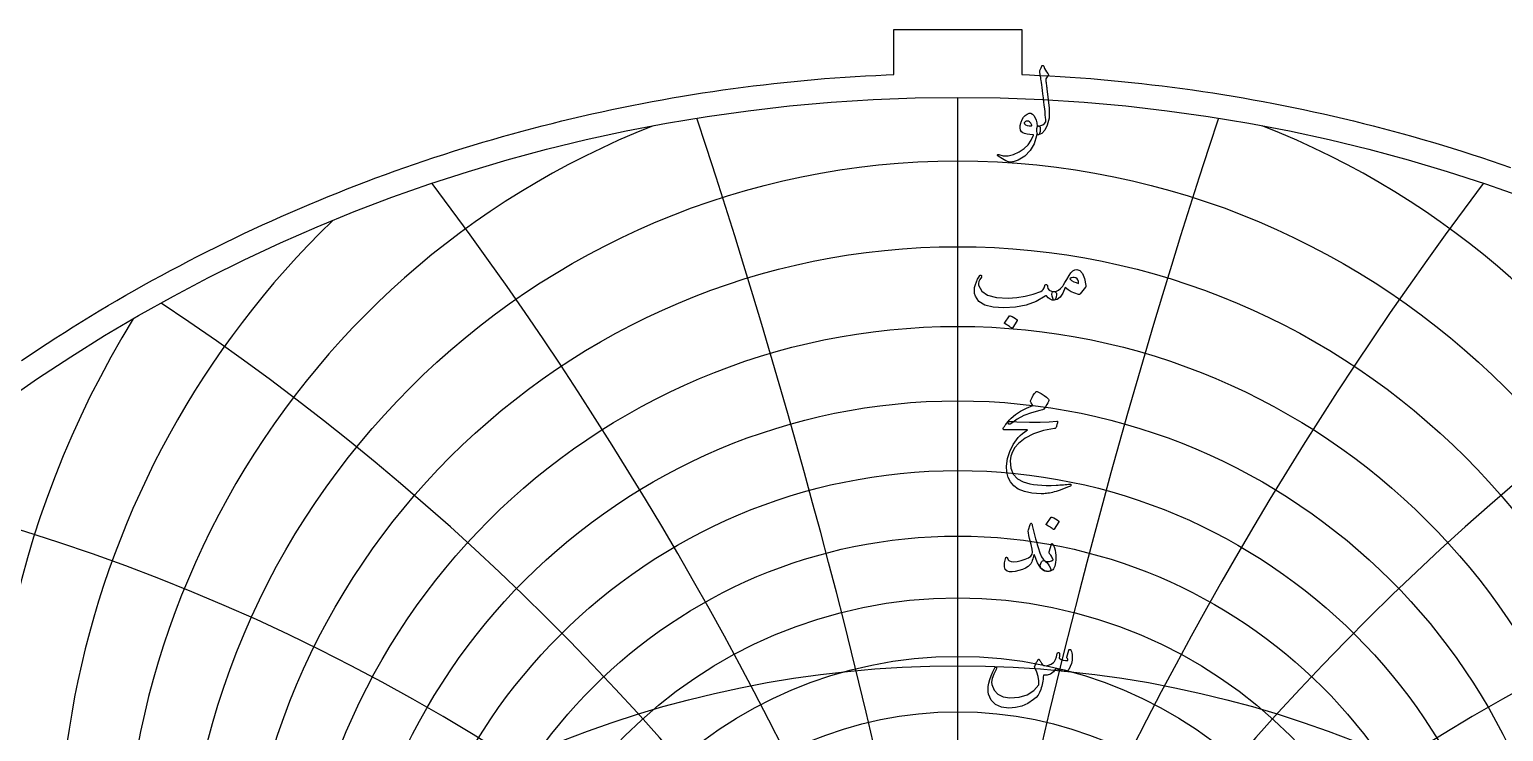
# Model space of a CAD drawing. Header units: millimetres. Extents: x -75 to 75, y -75 to 77.
# Drawn here: x -41.9 to 24.6, y 45.6 to 77.3 of the extents above; entities that cross this region are included whole.
import ezdxf

# ---------------------------------------------------------------- set-up
doc = ezdxf.new("R2010")
doc.units = ezdxf.units.MM
for name, color, linetype in [('CUT_OUTER', 1, 'Continuous'), ('ENGRAVE', 7, 'Continuous'), ('ENGRAVE_FINE', 8, 'Continuous'), ('TEXT', 5, 'Continuous')]:
    doc.layers.add(name, color=color, linetype=linetype)

msp = doc.modelspace()

# ---------------------------------------------------------------- linework, layer by layer
at = {"layer": 'CUT_OUTER'}
msp.add_lwpolyline([(-42.2388, 62.3828), (-41.8553, 62.6408), (-41.4701, 62.8965), (-41.0834, 63.1498), (-40.6952, 63.4006), (-40.3054, 63.6492), (-39.9141, 63.8953), (-39.5213, 64.139), (-39.127, 64.3803), (-38.7312, 64.6191), (-38.334, 64.8556), (-37.9353, 65.0896), (-37.5352, 65.3211), (-37.1337, 65.5502), (-36.7308, 65.7768), (-36.3265, 66.0009), (-35.9209, 66.2226), (-35.5139, 66.4417), (-35.1055, 66.6584), (-34.6958, 66.8725), (-34.2849, 67.0842), (-33.8726, 67.2933), (-33.4591, 67.4999), (-33.0443, 67.7039), (-32.6282, 67.9054), (-32.2109, 68.1043), (-31.7924, 68.3007), (-31.3728, 68.4944), (-30.9519, 68.6857), (-30.5299, 68.8743), (-30.1067, 69.0603), (-29.6824, 69.2437), (-29.2569, 69.4246), (-28.8304, 69.6028), (-28.4028, 69.7784), (-27.9741, 69.9513), (-27.5444, 70.1217), (-27.1136, 70.2893), (-26.6818, 70.4544), (-26.249, 70.6168), (-25.8152, 70.7765), (-25.3804, 70.9336), (-24.9447, 71.088), (-24.5081, 71.2397), (-24.0705, 71.3887), (-23.632, 71.5351), (-23.1926, 71.6787), (-22.7524, 71.8197), (-22.3113, 71.9579), (-21.8693, 72.0935), (-21.4266, 72.2263), (-20.983, 72.3564), (-20.5386, 72.4838), (-20.0935, 72.6085), (-19.6476, 72.7304), (-19.2009, 72.8496), (-18.7536, 72.966), (-18.3055, 73.0797), (-17.8568, 73.1907), (-17.4073, 73.2989), (-16.9573, 73.4043), (-16.5065, 73.507), (-16.0552, 73.6069), (-15.6033, 73.704), (-15.1507, 73.7983), (-14.6976, 73.8899), (-14.244, 73.9787), (-13.7898, 74.0647), (-13.3351, 74.1479), (-12.8798, 74.2284), (-12.4241, 74.306), (-11.968, 74.3808), (-11.5114, 74.4529), (-11.0543, 74.5221), (-10.5968, 74.5885), (-10.139, 74.6521), (-9.6807, 74.7129), (-9.2221, 74.7709), (-8.7632, 74.8261), (-8.3039, 74.8785), (-7.8443, 74.928), (-7.3844, 74.9747), (-6.9242, 75.0186), (-6.4638, 75.0597), (-6.0031, 75.0979), (-5.5422, 75.1334), (-5.0811, 75.166), (-4.6198, 75.1957), (-4.1583, 75.2227), (-3.6966, 75.2468), (-3.2349, 75.268), (-2.8875, 75.2819), (-2.8875, 77.3175), (2.8875, 77.3175), (2.8875, 75.2819), (3.2349, 75.268), (3.6966, 75.2468), (4.1583, 75.2227), (4.6198, 75.1957), (5.0811, 75.166), (5.5422, 75.1334), (6.0031, 75.0979), (6.4638, 75.0597), (6.9242, 75.0186), (7.3844, 74.9747), (7.8443, 74.928), (8.3039, 74.8785), (8.7632, 74.8261), (9.2221, 74.7709), (9.6807, 74.7129), (10.139, 74.6521), (10.5968, 74.5885), (11.0543, 74.5221), (11.5114, 74.4529), (11.968, 74.3808), (12.4241, 74.306), (12.8798, 74.2284), (13.3351, 74.1479), (13.7898, 74.0647), (14.244, 73.9787), (14.6976, 73.8899), (15.1507, 73.7983), (15.6033, 73.704), (16.0552, 73.6069), (16.5065, 73.507), (16.9573, 73.4043), (17.4073, 73.2989), (17.8568, 73.1907), (18.3055, 73.0797), (18.7536, 72.966), (19.2009, 72.8496), (19.6476, 72.7304), (20.0935, 72.6085), (20.5386, 72.4838), (20.983, 72.3564), (21.4266, 72.2263), (21.8693, 72.0935), (22.3113, 71.9579), (22.7524, 71.8197), (23.1926, 71.6787), (23.632, 71.5351), (24.0705, 71.3887), (24.5081, 71.2397), (24.9447, 71.088)], dxfattribs=at)
at = {"layer": 'ENGRAVE'}
msp.add_lwpolyline([(0, -74.25), (0, 74.25)], dxfattribs=at)
for centre, radius in [((0, 0), 74.25), ((0, 32.9407), 27.6177), ((0, 0), 48.6033), ((0, 29.2103), 17.3172)]:
    msp.add_circle(centre, radius, dxfattribs=at)
msp.add_arc((0, 39.5176), 40.5781, 134.055363, 45.944637, dxfattribs=at)
at = {"layer": 'ENGRAVE_FINE'}
for centre, radius in [((0, 36.4342), 34.9492), ((0, 35.137), 32.3771), ((0, 33.9776), 29.939), ((0, 32.0136), 25.3989), ((0, 31.1855), 23.2699), ((0, 30.4472), 21.2196), ((0, 29.791), 19.2382)]:
    msp.add_circle(centre, radius, dxfattribs=at)
for centre, radius, start, end in [((-326.8267, -30.9637), 331.8685, 2.921523, 18.312973), ((-326.8267, -30.9637), 331.8685, 2.921523, 18.312973), ((326.8267, -30.9637), 331.8685, 161.687027, 177.078477), ((326.8267, -30.9637), 331.8685, 161.687027, 177.078477), ((0, 37.8872), 37.6751, 111.387179, 68.612821), ((-158.3326, -30.9637), 168.494, 5.884213, 36.967665), ((-158.3326, -30.9637), 168.494, 5.884213, 36.967665), ((158.3326, -30.9637), 168.494, 143.032335, 174.115787), ((158.3326, -30.9637), 168.494, 143.032335, 174.115787), ((-99.8152, -30.9637), 115.2567, 8.931478, 56.343417), ((-99.8152, -30.9637), 115.2567, 8.931478, 56.343417), ((99.8152, -30.9637), 115.2567, 123.656583, 171.068522), ((99.8152, -30.9637), 115.2567, 123.656583, 171.068522), ((0, 41.3517), 43.6863, 148.373315, 31.626685), ((0, 43.4216), 47.0335, 159.723807, 20.276193), ((-68.6788, -30.9637), 89.6538, 12.111448, 76.891442), ((-68.6788, -30.9637), 89.6538, 12.111448, 76.891442), ((68.6788, -30.9637), 89.6538, 103.108558, 167.888552), ((68.6788, -30.9637), 89.6538, 103.108558, 167.888552), ((0, 45.7665), 50.6606, 169.412711, 10.587289), ((0, 48.4353), 54.6184, 178.007933, 1.992067)]:
    msp.add_arc(centre, radius, start, end, dxfattribs=at)
at = {"layer": 'TEXT'}
for points in [[(3.7105, 75.4613), (3.7401, 75.533), (3.7632, 75.5898), (3.7797, 75.6318), (3.7895, 75.6589), (3.7972, 75.6762), (3.8071, 75.6886), (3.8192, 75.696), (3.8335, 75.6985), (3.8496, 75.6957), (3.8631, 75.6875), (3.8738, 75.6738), (3.8818, 75.6546), (3.9183, 75.5604), (3.9619, 75.4756), (4.0127, 75.4001), (4.0706, 75.334), (4.0868, 75.3129), (4.0914, 75.289), (4.0846, 75.2624), (4.0662, 75.233), (3.9696, 75.0969), (3.9762, 75.036), (3.9828, 74.9761), (3.9893, 74.9174), (3.9959, 74.8598), (4.0025, 74.8032), (4.0091, 74.7478), (4.0157, 74.6935), (4.0223, 74.6402), (4.0829, 74.1473), (4.12, 73.762), (4.1334, 73.4842), (4.1233, 73.3141), (4.0404, 73.0053), (3.9323, 72.7773), (3.7989, 72.6299), (3.6402, 72.5632), (3.6359, 72.5632), (3.6315, 72.5632), (3.6271, 72.5632), (3.6227, 72.5632), (3.5966, 72.5879), (3.5799, 72.6444), (3.5725, 72.7328), (3.5744, 72.853), (3.5785, 72.8975), (3.5908, 72.9299), (3.6114, 72.9502), (3.6402, 72.9584), (3.7517, 72.9806), (3.8444, 73.021), (3.9185, 73.0794), (3.974, 73.156), (3.9703, 73.2479), (3.9635, 73.3525), (3.9538, 73.4697), (3.941, 73.5995), (3.9255, 73.7414), (3.9076, 73.8948), (3.8871, 74.0598), (3.8642, 74.2362), (3.8431, 74.4097), (3.8236, 74.5656), (3.8057, 74.7039), (3.7895, 74.8246), (3.7755, 74.9278), (3.7643, 75.0135), (3.7558, 75.0815), (3.75, 75.132), (3.7061, 75.3823), (3.7047, 75.407), (3.705, 75.4284), (3.7069, 75.4465), (3.7105, 75.4613)], [(3.5524, 72.5149), (3.4495, 72.1535), (3.2769, 71.8507), (3.0345, 71.6068), (2.7225, 71.4215), (2.6789, 71.4027), (2.6358, 71.3858), (2.5932, 71.3709), (2.5512, 71.3578), (2.5101, 71.347), (2.47, 71.3386), (2.431, 71.3327), (2.3932, 71.3293), (2.2988, 71.3427), (2.1736, 71.3919), (2.0177, 71.4767), (1.8311, 71.5972), (1.8111, 71.6144), (1.7993, 71.6312), (1.7957, 71.6474), (1.8004, 71.663), (1.8108, 71.6751), (1.8245, 71.6806), (1.8415, 71.6795), (1.8618, 71.6718), (2.0559, 71.609), (2.2735, 71.6092), (2.5147, 71.6726), (2.7796, 71.7991), (2.9958, 71.946), (3.1748, 72.1186), (3.3164, 72.317), (3.4207, 72.5412), (3.4199, 72.5492), (3.4174, 72.5555), (3.4133, 72.5602), (3.4075, 72.5632), (3.2563, 72.572), (3.1276, 72.5896), (3.0214, 72.6159), (2.9377, 72.651), (2.8729, 72.7054), (2.8323, 72.7806), (2.8158, 72.8766), (2.8235, 72.9935), (2.826, 73.009), (2.829, 73.0248), (2.8326, 73.0409), (2.8367, 73.0572), (2.8413, 73.0741), (2.8465, 73.0918), (2.8523, 73.1103), (2.8586, 73.1297), (2.9102, 73.2551), (2.9728, 73.3591), (3.0463, 73.4417), (3.1309, 73.5029), (3.2173, 73.5364), (3.2966, 73.5358), (3.3688, 73.5013), (3.4339, 73.4326), (3.4907, 73.3371), (3.5338, 73.2263), (3.5631, 73.1), (3.5788, 72.9584), (3.5874, 72.9585), (3.5958, 72.959), (3.6039, 72.9596), (3.6117, 72.9606), (3.6195, 72.9616), (3.6276, 72.9622), (3.636, 72.9627), (3.6446, 72.9628), (3.6743, 72.9565), (3.6973, 72.9375), (3.7138, 72.906), (3.7237, 72.8618), (3.7278, 72.8132), (3.727, 72.7641), (3.7212, 72.7144), (3.7105, 72.6642), (3.6965, 72.62), (3.6809, 72.5885), (3.6636, 72.5695), (3.6446, 72.5632), (3.5612, 72.5632), (3.5607, 72.5552), (3.559, 72.5445), (3.5563, 72.5311), (3.5524, 72.5149)], [(3.3416, 73.0067), (3.2955, 73.0871), (3.245, 73.1439), (3.1902, 73.1771), (3.1309, 73.1867), (3.0955, 73.1774), (3.0639, 73.1626), (3.0362, 73.1423), (3.0123, 73.1165), (3.0046, 73.1028), (3.0035, 73.0879), (3.009, 73.072), (3.0211, 73.055), (3.0664, 73.0152), (3.132, 72.988), (3.2179, 72.9735), (3.3241, 72.9716), (3.3351, 72.9738), (3.3416, 72.9804), (3.3438, 72.9913), (3.3416, 73.0067)], [(1.0012, 66.2116), (1.0168, 66.2286), (1.033, 66.2358), (1.0498, 66.233), (1.067, 66.2204), (1.0802, 66.2039), (1.0846, 66.1853), (1.0802, 66.1644), (1.067, 66.1414), (1.0001, 66.0376), (0.9573, 65.9416), (0.9386, 65.8532), (0.9441, 65.7725), (1.0816, 65.5074), (1.3492, 65.3224), (1.7468, 65.2176), (2.2746, 65.1929), (2.6662, 65.2217), (3.042, 65.2818), (3.4018, 65.3732), (3.7456, 65.4959), (3.8063, 65.5318), (3.8565, 65.587), (3.8963, 65.6614), (3.9257, 65.755), (3.9355, 65.7816), (3.952, 65.8), (3.9751, 65.8101), (4.0047, 65.812), (4.0258, 65.803), (4.0409, 65.7846), (4.05, 65.7569), (4.053, 65.7198), (4.0736, 65.6282), (4.131, 65.5596), (4.2251, 65.514), (4.356, 65.4915), (4.4032, 65.4811), (4.435, 65.4542), (4.4515, 65.4108), (4.4526, 65.351), (4.4367, 65.2395), (4.4153, 65.16), (4.3884, 65.1122), (4.356, 65.0963), (4.2597, 65.1089), (4.1683, 65.1468), (4.0818, 65.2099), (4.0003, 65.2983), (3.9935, 65.3018), (3.9817, 65.2994), (3.9649, 65.2909), (3.9432, 65.2763), (3.5338, 65.0458), (3.087, 64.8811), (2.6028, 64.7823), (2.0814, 64.7494), (1.5995, 64.7823), (1.2251, 64.8811), (0.9584, 65.0458), (0.7992, 65.2763), (0.763, 65.405), (0.7509, 65.5365), (0.763, 65.6707), (0.7992, 65.8076), (0.848, 65.935), (0.898, 66.0448), (0.949, 66.137), (1.0012, 66.2116)], [(5.3747, 66.4927), (5.5122, 66.4438), (5.6261, 66.306), (5.7164, 66.0794), (5.7831, 65.7637), (5.7856, 65.741), (5.7842, 65.7209), (5.779, 65.7036), (5.7699, 65.6891), (5.5284, 65.3861), (5.5117, 65.3677), (5.4922, 65.3565), (5.47, 65.3523), (5.445, 65.3554), (5.2809, 65.4113), (5.1266, 65.4827), (4.9823, 65.5694), (4.8478, 65.6715), (4.7394, 65.4199), (4.6206, 65.2401), (4.4913, 65.1322), (4.3516, 65.0963), (4.336, 65.102), (4.3198, 65.1193), (4.303, 65.1482), (4.2857, 65.1885), (4.2591, 65.2884), (4.2495, 65.3685), (4.2569, 65.4289), (4.2814, 65.4695), (4.2956, 65.4791), (4.3121, 65.486), (4.3308, 65.4901), (4.3516, 65.4915), (4.4515, 65.5085), (4.5492, 65.5552), (4.6447, 65.6315), (4.738, 65.7374), (4.7789, 65.7989), (4.8401, 65.8999), (4.9216, 66.0404), (5.0235, 66.2204), (5.103, 66.3395), (5.1881, 66.4246), (5.2787, 66.4756), (5.3747, 66.4927)], [(5.0586, 66.0623), (5.1409, 65.9937), (5.2342, 65.9372), (5.3385, 65.8927), (5.4538, 65.8603), (5.4475, 65.9468), (5.4241, 66.0173), (5.3838, 66.0719), (5.3264, 66.1106), (5.2603, 66.1307), (5.1936, 66.1293), (5.1264, 66.1065), (5.0586, 66.0623)], [(2.3317, 64.3893), (2.3372, 64.3948), (2.3449, 64.3981), (2.3547, 64.3992), (2.3668, 64.3981), (2.4522, 64.3635), (2.5326, 64.3213), (2.6081, 64.2713), (2.6786, 64.2137), (2.6854, 64.2049), (2.6885, 64.1961), (2.6876, 64.1873), (2.683, 64.1785), (2.4766, 63.8448), (2.4689, 63.8369), (2.459, 63.8349), (2.447, 63.8391), (2.4327, 63.8492), (2.4203, 63.858), (2.4008, 63.8712), (2.3742, 63.8887), (2.3405, 63.9107), (2.299, 63.937), (2.2494, 63.9678), (2.1914, 64.0029), (2.1253, 64.0424), (2.1165, 64.049), (2.1121, 64.0556), (2.1121, 64.0622), (2.1165, 64.0688)], [(3.7061, 60.1247), (3.3224, 60.0246), (2.9838, 59.8953), (2.6901, 59.737), (2.4415, 59.5495), (2.4033, 59.5207), (2.3679, 59.5045), (2.3353, 59.5009), (2.3053, 59.51), (2.2705, 59.5514), (2.2757, 59.6099), (2.321, 59.6854), (2.4063, 59.7778), (2.6081, 59.9453), (2.84, 60.0962), (3.1021, 60.2307), (3.3943, 60.3487), (3.3109, 60.4716), (3.2953, 60.5024), (3.2879, 60.5331), (3.2887, 60.5639), (3.2977, 60.5946), (3.3567, 60.7118), (3.4108, 60.8087), (3.4599, 60.8852), (3.5041, 60.9415), (3.5324, 60.9681), (3.5601, 60.9821), (3.5873, 60.9835), (3.6139, 60.9722), (3.7684, 60.885), (3.8982, 60.8032), (4.0033, 60.7269), (4.0838, 60.6561), (4.0994, 60.6333), (4.1068, 60.6045), (4.106, 60.5696), (4.0969, 60.5287), (4.0687, 60.4648), (4.0234, 60.3871), (3.9611, 60.2957), (3.8818, 60.1906), (3.8609, 60.175), (3.8247, 60.1588), (3.7731, 60.142), (3.7061, 60.1247)], [(2.6698, 59.6154), (3.2332, 59.5956), (3.7204, 59.5934), (4.1312, 59.6088), (4.4658, 59.6417), (4.4761, 59.643), (4.485, 59.6423), (4.4925, 59.6397), (4.4987, 59.6351), (4.5032, 59.629), (4.5058, 59.6214), (4.5065, 59.6125), (4.5053, 59.6022), (4.4967, 59.5621), (4.4883, 59.5254), (4.4802, 59.4919), (4.4724, 59.4617), (4.4648, 59.4348), (4.4575, 59.4112), (4.4505, 59.3909), (4.4438, 59.3739), (4.4296, 59.3467), (4.4131, 59.3267), (4.3944, 59.3138), (4.3736, 59.308), (3.8664, 59.2161), (3.4251, 59.072), (3.0496, 58.8757), (2.7401, 58.6274), (2.5836, 58.4487), (2.47, 58.2596), (2.3992, 58.0601), (2.3712, 57.8501), (2.3981, 57.5205), (2.5051, 57.2519), (2.6923, 57.0441), (2.9596, 56.8973), (3.0982, 56.8528), (3.2505, 56.816), (3.4166, 56.7869), (3.5963, 56.7655), (3.7895, 56.7515), (3.9959, 56.7447), (4.2155, 56.745), (4.4482, 56.7524), (4.531, 56.757), (4.6123, 56.7622), (4.6923, 56.768), (4.771, 56.7743), (4.8477, 56.7812), (4.9219, 56.7886), (4.9937, 56.7965), (5.063, 56.8051), (5.0841, 56.8062), (5.0992, 56.8007), (5.1083, 56.7886), (5.1113, 56.7699), (5.1096, 56.7482), (5.1047, 56.7315), (5.0965, 56.7197), (5.0849, 56.7128), (4.9609, 56.6604), (4.8434, 56.6129), (4.7325, 56.5704), (4.6282, 56.5328), (4.5308, 56.4999), (4.4405, 56.4713), (4.3574, 56.4472), (4.2814, 56.4274), (4.2099, 56.4129), (4.1403, 56.4), (4.0726, 56.3887), (4.0069, 56.3791), (3.9428, 56.3717), (3.8801, 56.367), (3.8188, 56.3651), (3.7588, 56.3659), (3.3493, 56.3978), (3.0079, 56.4669), (2.7346, 56.5734), (2.5293, 56.7172), (2.3786, 56.897), (2.2735, 57.1069), (2.214, 57.3471), (2.2, 57.6174), (2.243, 57.9528), (2.346, 58.2783), (2.5087, 58.5939), (2.7313, 58.8996), (2.8183, 58.9921), (2.9168, 59.0808), (3.0269, 59.1656), (3.1484, 59.2465), (2.0858, 59.2553), (2.0603, 59.2663), (2.0496, 59.286), (2.0537, 59.3146), (2.0726, 59.3519), (2.1083, 59.4062), (2.1407, 59.4551), (2.1698, 59.4985), (2.1956, 59.5363), (2.2181, 59.5684), (2.2373, 59.5945), (2.2532, 59.6146), (2.2658, 59.6286), (2.2944, 59.631), (2.3712, 59.6296), (2.4964, 59.6244), (2.6698, 59.6154)], [(4.2133, 55.3056), (4.2188, 55.3111), (4.2265, 55.3144), (4.2363, 55.3155), (4.2484, 55.3144), (4.3338, 55.2798), (4.4142, 55.2375), (4.4897, 55.1876), (4.5602, 55.1299), (4.567, 55.1211), (4.5701, 55.1124), (4.5692, 55.1036), (4.5646, 55.0948), (4.3582, 54.7611), (4.3505, 54.7531), (4.3406, 54.7512), (4.3286, 54.7553), (4.3143, 54.7655), (4.3019, 54.7742), (4.2824, 54.7874), (4.2558, 54.805), (4.2221, 54.8269), (4.1806, 54.8533), (4.131, 54.884), (4.073, 54.9192), (4.0069, 54.9587), (3.9981, 54.9653), (3.9937, 54.9718), (3.9937, 54.9784), (3.9981, 54.985)], [(3.3658, 54.9279), (3.391, 54.8128), (3.4185, 54.6958), (3.4481, 54.5768), (3.48, 54.4559), (3.514, 54.3325), (3.5502, 54.2061), (3.5887, 54.0767), (3.6293, 53.9443), (3.7113, 53.7061), (3.7863, 53.5272), (3.854, 53.4075), (3.9147, 53.3471), (3.9677, 53.3112), (4.0212, 53.2604), (4.0752, 53.1948), (4.1299, 53.1144), (4.1815, 53.0148), (4.1957, 52.9399), (4.1727, 52.8896), (4.1123, 52.8641), (3.9172, 52.8839), (3.7445, 53.0134), (3.5944, 53.2527), (3.4668, 53.6018), (3.4641, 53.6076), (3.4602, 53.6117), (3.4553, 53.6142), (3.4492, 53.615), (3.4448, 53.6142), (3.4404, 53.6117), (3.4361, 53.6076), (3.4317, 53.6018), (3.4193, 53.5453), (3.4042, 53.4855), (3.3864, 53.4223), (3.3658, 53.3559), (3.3433, 53.2931), (3.3197, 53.2406), (3.295, 53.1987), (3.2692, 53.1671), (3.1764, 53.0861), (3.0606, 53.0145), (2.9217, 52.9522), (2.7598, 52.8992), (2.5952, 52.86), (2.4524, 52.8432), (2.3317, 52.849), (2.2329, 52.8773), (2.1484, 52.9481), (2.1099, 53.0727), (2.1176, 53.2511), (2.1714, 53.4833), (2.1766, 53.4909), (2.1835, 53.4964), (2.192, 53.4997), (2.2022, 53.5008), (2.2142, 53.4994), (2.2241, 53.4953), (2.2318, 53.4885), (2.2373, 53.4789), (2.2581, 53.4303), (2.2812, 53.3899), (2.3064, 53.3578), (2.3339, 53.334), (2.4195, 53.3021), (2.5359, 53.2944), (2.683, 53.3109), (2.8608, 53.3515), (3.0505, 53.4124), (3.1978, 53.4811), (3.303, 53.5574), (3.3658, 53.6413), (3.3762, 53.7264), (3.3592, 53.8719), (3.3148, 54.0777), (3.2428, 54.3439), (3.2083, 54.4842), (3.188, 54.5975), (3.1819, 54.684), (3.1902, 54.7435), (3.2736, 54.9806), (3.2826, 55.0056), (3.2922, 55.0234), (3.3024, 55.0341), (3.3131, 55.0377), (3.3263, 55.0309), (3.3395, 55.0103), (3.3526, 54.976), (3.3658, 54.9279)], [(4.2528, 53.5096), (4.227, 53.5527), (4.2023, 53.5897), (4.1787, 53.6208), (4.1562, 53.6457), (4.14, 53.6671), (4.131, 53.6918), (4.129, 53.7198), (4.1342, 53.7511), (4.2265, 54.0848), (4.2394, 54.1139), (4.2561, 54.1222), (4.2767, 54.1095), (4.3011, 54.0761), (4.3379, 54.005), (4.3692, 53.9191), (4.395, 53.8184), (4.4153, 53.7028), (4.4271, 53.5919), (4.4317, 53.4833), (4.4293, 53.3768), (4.4197, 53.2725), (4.404, 53.1816), (4.3834, 53.1023), (4.3579, 53.0345), (4.3275, 52.9783), (4.2899, 52.9366), (4.2385, 52.9036), (4.1735, 52.8795), (4.0947, 52.8641), (4.014, 52.8611), (3.9388, 52.874), (3.8691, 52.9028), (3.8049, 52.9475), (3.7552, 53.0043), (3.7292, 53.0694), (3.7267, 53.1427), (3.7478, 53.2242), (3.7816, 53.2909), (3.8214, 53.3329), (3.8672, 53.3501), (3.9191, 53.3427), (4.0387, 53.3139), (4.143, 53.3109), (4.232, 53.3337), (4.3055, 53.3823), (4.3071, 53.3952), (4.2989, 53.4207), (4.2808, 53.4588), (4.2528, 53.5096)], [(5.0103, 49.3012), (5.018, 49.3204), (5.0278, 49.3342), (5.0399, 49.3424), (5.0542, 49.3451), (5.0726, 49.3429), (5.0882, 49.3364), (5.1011, 49.3254), (5.1113, 49.31), (5.1362, 49.2551), (5.1541, 49.1871), (5.1648, 49.1058), (5.1684, 49.0114), (5.1588, 48.8572), (5.1299, 48.7106), (5.0819, 48.5718), (5.0147, 48.4406), (4.9916, 48.409), (4.9664, 48.3846), (4.9389, 48.3673), (4.9093, 48.3571), (4.802, 48.3503), (4.6864, 48.3692), (4.5627, 48.414), (4.4306, 48.4845), (4.3195, 48.3322), (4.188, 48.2309), (4.0363, 48.1807), (3.8642, 48.1815), (3.8586, 48.0889), (3.8505, 47.9998), (3.8399, 47.9143), (3.8269, 47.8324), (3.8114, 47.7535), (3.7934, 47.6771), (3.7729, 47.6031), (3.75, 47.5316), (3.6968, 47.4026), (3.6249, 47.2835), (3.5343, 47.1743), (3.4251, 47.0749), (3.1696, 46.9048), (2.8992, 46.7851), (2.6141, 46.716), (2.3141, 46.6973), (1.9763, 46.7431), (1.7092, 46.8631), (1.513, 47.0571), (1.3876, 47.3252), (1.3706, 47.4218), (1.3678, 47.536), (1.3794, 47.6677), (1.4052, 47.817), (1.4466, 47.9806), (1.5051, 48.1508), (1.5805, 48.3275), (1.673, 48.5108), (1.6804, 48.5224), (1.6895, 48.5306), (1.7002, 48.5355), (1.7125, 48.5372), (1.7249, 48.5361), (1.7356, 48.5328), (1.7447, 48.5273), (1.7521, 48.5196), (1.757, 48.5084), (1.7586, 48.4966), (1.757, 48.4842), (1.7521, 48.4713), (1.6346, 48.2273), (1.5589, 48.0267), (1.5248, 47.8695), (1.5325, 47.7556), (1.6434, 47.5044), (1.8179, 47.3219), (2.0561, 47.208), (2.358, 47.1628), (2.7801, 47.1896), (3.1375, 47.2967), (3.43, 47.4839), (3.6578, 47.7512), (3.657, 47.9274), (3.6282, 48.1134), (3.5714, 48.3094), (3.4866, 48.5152), (3.4759, 48.5361), (3.4701, 48.5547), (3.4693, 48.5712), (3.4734, 48.5855), (3.497, 48.6345), (3.5195, 48.6804), (3.5409, 48.7234), (3.5612, 48.7633), (3.5804, 48.7997), (3.5985, 48.8319), (3.6155, 48.8601), (3.6315, 48.8841), (3.6405, 48.8942), (3.6501, 48.8983), (3.6603, 48.8964), (3.671, 48.8885), (3.6765, 48.8824), (3.6842, 48.8731), (3.694, 48.8605), (3.7061, 48.8446), (3.7198, 48.8253), (3.7347, 48.8028), (3.7506, 48.777), (3.7676, 48.748), (3.8022, 48.692), (3.8313, 48.6513), (3.8549, 48.6261), (3.873, 48.6162), (3.9871, 48.6066), (4.1013, 48.6261), (4.2155, 48.6747), (4.3297, 48.7523), (4.3711, 48.8039), (4.412, 48.8885), (4.4523, 49.0059), (4.4921, 49.1563), (4.496, 49.1706), (4.5031, 49.1827), (4.5135, 49.1926), (4.5273, 49.2002), (4.5402, 49.2052), (4.5525, 49.2068), (4.5643, 49.2052), (4.5756, 49.2002), (4.5923, 49.1728), (4.5986, 49.1212), (4.5945, 49.0454), (4.5799, 48.9456), (4.6686, 48.8912), (4.7633, 48.8555), (4.864, 48.8385), (4.9708, 48.8402), (4.9694, 48.8723), (4.9653, 48.8983), (4.9584, 48.9184), (4.9488, 48.9324), (4.9378, 48.9456), (4.9312, 48.9587), (4.929, 48.9719), (4.9312, 48.9851)]]:
    msp.add_lwpolyline(points, close=True, dxfattribs=at)

doc.saveas('drawing.dxf')
